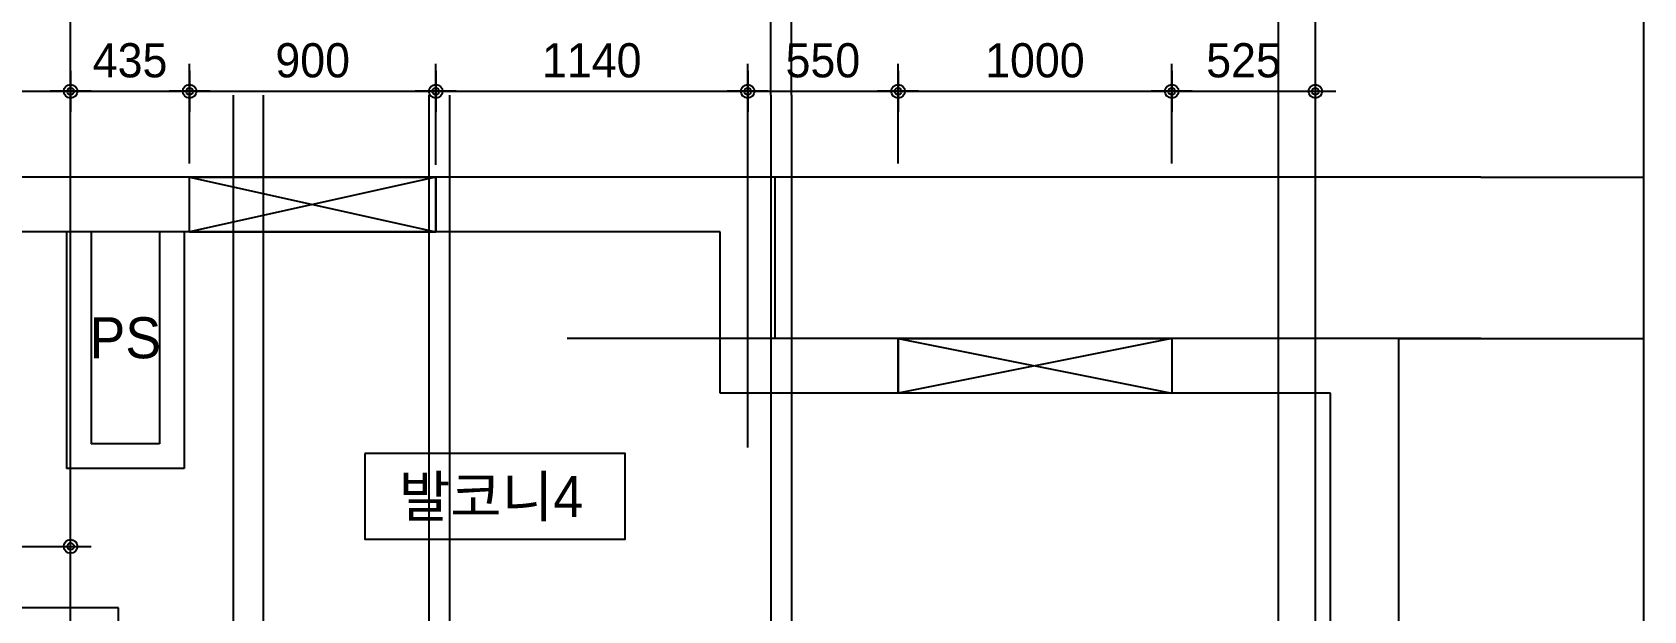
# Model space of a CAD drawing. Header units: millimetres. Extents: x 0 to 92204, y -190080 to 23760.
# Drawn here: x 28475 to 34366, y -113657 to -111541 of the extents above; entities that cross this region are included whole.
import ezdxf
from ezdxf.enums import TextEntityAlignment as Align

# ---------------------------------------------------------------- set-up
doc = ezdxf.new("R2010")
doc.units = ezdxf.units.MM
doc.header["$LTSCALE"] = 100
doc.linetypes.add('AUDIT_D_220706163347-0', pattern=[0])
doc.linetypes.add('CEN', pattern=[62, 60, -1, 0, -1])
doc.layers.get('defpoints').update_dxf_attribs({"color": 139})
for name, color, linetype in [('AA-XXXX-DIMS', 7, 'Continuous'), ('CEN_CON', 1, 'CEN'), ('CEN_WALL', 12, 'CEN'), ('CONC', 2, 'Continuous'), ('DIM', 7, 'AUDIT_D_220706163347-0'), ('ELE3_CON', 7, 'Continuous'), ('MC', 135, 'Continuous'), ('ROM', 7, 'AUDIT_D_220706163347-0'), ('WAL', 3, 'Continuous'), ('실명', 3, 'AUDIT_D_220706163347-0'), ('실명박스', 7, 'AUDIT_D_220706163347-0'), ('창호-open', 4, 'Continuous')]:
    doc.layers.add(name, color=color, linetype=linetype)
doc.layers.add('AA-XXXX-MC', color=153, linetype='AUDIT_D_220706163347-0', plot=False)
doc.styles.add('HAUD01', font='Dotum.ttf')
doc.styles.add('돋움', font='Dotum.ttf')
doc.dimstyles.new('내부100', dxfattribs={"dimscale": 50, "dimtxt": 2.5, "dimasz": 1, "dimexe": 2, "dimexo": 1, "dimgap": 1, "dimtad": 1, "dimdec": 0, "dimzin": 0, "dimdsep": 46, "dimtxsty": '돋움', "dimblk1": 'DIMDOT', "dimblk2": 'DIMDOT', "dimsah": 1, "dimcen": 0.09, "dimdle": 2, "dimclrd": 7, "dimclre": 7, "dimclrt": 3, "dimadec": 0, "dimazin": 0, "dimtfac": 1, "dimtdec": 0, "dimtix": 1, "dimtmove": 2, "dimatfit": 3, "dimldrblk": 'DIMDOT', "dimfxl": 1, "dimtolj": 1, "dimtzin": 0, "dimarcsym": 0})

# ---------------------------------------------------------------- blocks, each defined once
blk = doc.blocks.new('U-121A(기본)', base_point=(-97042.6, -98978.4))
at = {"layer": 'CEN_CON'}
for p, q in [((-100887.6, -99278.4), (-100887.6, -88643.4)), ((-99117.6, -89931.6), (-99117.6, -88643.4)), ((-97042.6, -99278.4), (-97042.6, -88643.4)), ((-96437.6, -88943.4), (-106352.6, -88943.4)), ((-96437.6, -89533.4), (-99776.9, -89533.4))]:
    blk.add_line(p, q, dxfattribs=at)
at = {"layer": 'CEN_WALL'}
for p, q in [((-101592.6, -91438.4), (-101592.6, -88643.4)), ((-100282.6, -88643.4), (-100282.6, -92348.4)), ((-99032.6, -88643.4), (-99032.6, -93898.4))]:
    blk.add_line(p, q, dxfattribs=at)
at = {"layer": 'CONC'}
for p, q in [((-101157.6, -88943.4), (-102797.6, -88943.4)), ((-101157.6, -89143.4), (-101157.6, -88943.4)), ((-99017.6, -88943.4), (-100257.6, -88943.4)), ((-100257.6, -89143.4), (-100257.6, -88943.4)), ((-99017.6, -89533.4), (-99017.6, -88943.4)), ((-101157.6, -89143.4), (-102797.6, -89143.4)), ((-99217.6, -89143.4), (-100257.6, -89143.4)), ((-99217.6, -89733.4), (-99217.6, -89143.4)), ((-98567.6, -89533.4), (-99017.6, -89533.4)), ((-98567.6, -89533.4), (-98567.6, -89733.4)), ((-96737.6, -89533.4), (-97567.6, -89533.4)), ((-97567.6, -89533.4), (-97567.6, -89733.4)), ((-96737.6, -92628.4), (-96737.6, -89533.4)), ((-98567.6, -89733.4), (-99217.6, -89733.4)), ((-96987.6, -89733.4), (-97567.6, -89733.4)), ((-96987.6, -92628.4), (-96987.6, -89733.4))]:
    blk.add_line(p, q, dxfattribs=at)
at = {"layer": 'ELE3_CON'}
for p, q in [((-101157.6, -88943.4), (-100257.6, -88943.4)), ((-101157.6, -89143.4), (-100257.6, -89143.4)), ((-97567.6, -89533.4), (-98567.6, -89533.4)), ((-97567.6, -89733.4), (-98567.6, -89733.4))]:
    blk.add_line(p, q, dxfattribs=at)
at = {"layer": 'MC'}
for p, q in [((-100997.6, -99278.4), (-100997.6, -88643.4)), ((-100207.6, -88643.4), (-100207.6, -92348.4)), ((-98957.6, -88643.4), (-98957.6, -93898.4)), ((-97177.6, -99278.4), (-97177.6, -88643.4))]:
    blk.add_line(p, q, dxfattribs=at)
at = {"layer": 'WAL'}
for p, q in [((-101607.6, -89143.4), (-101607.6, -90008.4)), ((-101517.6, -89143.4), (-101517.6, -89918.4)), ((-101267.6, -89143.4), (-101267.6, -89918.4)), ((-101177.6, -89143.4), (-101177.6, -90008.4)), ((-101267.6, -89918.4), (-101517.6, -89918.4)), ((-101177.6, -90008.4), (-101607.6, -90008.4)), ((-101417.6, -90518.4), (-102797.6, -90518.4)), ((-101417.6, -90948.4), (-101417.6, -90518.4))]:
    blk.add_line(p, q, dxfattribs=at)
blk = doc.blocks.new('DIMDOT')
at = {"layer": 'AA-XXXX-DIMS'}
for p, q in [((0, -1.5), (0, 1.5)), ((-1.5, 0), (1.5, 0))]:
    blk.add_line(p, q, dxfattribs=at)
for radius in [0.5, 0.25]:
    blk.add_circle((0, 0), radius, dxfattribs=at)
blk = doc.blocks.new('*D1185')
at = {"layer": 'defpoints', "color": 0, "transparency": 16777216}
for p in [(28615.6, -111757.4), (27410.6, -112070.9), (28615.6, -112070.9)]:
    blk.add_point(p, dxfattribs=at)
at = {"layer": 'DIM', "color": 7, "lineweight": -2, "transparency": 16777216}
for p, q in [((27410.6, -112020.9), (27410.6, -111657.4)), ((28615.6, -112020.9), (28615.6, -111657.4)), ((27460.6, -111757.4), (28565.6, -111757.4))]:
    blk.add_line(p, q, dxfattribs=at)
at = {"layer": 'DIM', "color": 7, "lineweight": -2, "transparency": 16777216, "xscale": 50, "yscale": 50, "zscale": 50, "rotation": 180}
blk.add_blockref('DIMDOT', (27410.6, -111757.4), dxfattribs=at)
at = {"layer": 'DIM', "color": 7, "lineweight": -2, "transparency": 16777216, "xscale": 50, "yscale": 50, "zscale": 50}
blk.add_blockref('DIMDOT', (28615.6, -111757.4), dxfattribs=at)
at = {"layer": 'DIM', "color": 3, "transparency": 16777216, "insert": (28013.1, -111644.8), "char_height": 125, "attachment_point": 5, "style": '돋움'}
blk.add_mtext('\\A1;1205', dxfattribs=at)
blk = doc.blocks.new('*D1186')
at = {"layer": 'defpoints', "color": 0, "transparency": 16777216}
for p in [(29050.6, -111757.4), (28615.6, -112070.9), (29050.6, -112070.9)]:
    blk.add_point(p, dxfattribs=at)
at = {"layer": 'DIM', "color": 7, "lineweight": -2, "transparency": 16777216}
for p, q in [((28615.6, -112020.9), (28615.6, -111657.4)), ((29050.6, -112020.9), (29050.6, -111657.4)), ((28665.6, -111757.4), (29000.6, -111757.4))]:
    blk.add_line(p, q, dxfattribs=at)
at = {"layer": 'DIM', "color": 7, "lineweight": -2, "transparency": 16777216, "xscale": 50, "yscale": 50, "zscale": 50, "rotation": 180}
blk.add_blockref('DIMDOT', (28615.6, -111757.4), dxfattribs=at)
at = {"layer": 'DIM', "color": 7, "lineweight": -2, "transparency": 16777216, "xscale": 50, "yscale": 50, "zscale": 50}
blk.add_blockref('DIMDOT', (29050.6, -111757.4), dxfattribs=at)
at = {"layer": 'DIM', "color": 3, "transparency": 16777216, "insert": (28833.1, -111644.8), "char_height": 125, "attachment_point": 5, "style": '돋움'}
blk.add_mtext('\\A1;435', dxfattribs=at)
blk = doc.blocks.new('*D1187')
at = {"layer": 'defpoints', "color": 0, "transparency": 16777216}
for p in [(29950.6, -111757.4), (29050.6, -112070.9), (29950.6, -112076.4)]:
    blk.add_point(p, dxfattribs=at)
at = {"layer": 'DIM', "color": 7, "lineweight": -2, "transparency": 16777216}
for p, q in [((29050.6, -112020.9), (29050.6, -111657.4)), ((29950.6, -112026.4), (29950.6, -111657.4)), ((29100.6, -111757.4), (29900.6, -111757.4))]:
    blk.add_line(p, q, dxfattribs=at)
at = {"layer": 'DIM', "color": 7, "lineweight": -2, "transparency": 16777216, "xscale": 50, "yscale": 50, "zscale": 50, "rotation": 180}
blk.add_blockref('DIMDOT', (29050.6, -111757.4), dxfattribs=at)
at = {"layer": 'DIM', "color": 7, "lineweight": -2, "transparency": 16777216, "xscale": 50, "yscale": 50, "zscale": 50}
blk.add_blockref('DIMDOT', (29950.6, -111757.4), dxfattribs=at)
at = {"layer": 'DIM', "color": 3, "transparency": 16777216, "insert": (29500.6, -111644.8), "char_height": 125, "attachment_point": 5, "style": '돋움'}
blk.add_mtext('\\A1;900', dxfattribs=at)
blk = doc.blocks.new('*D1188')
at = {"layer": 'defpoints', "color": 0, "transparency": 16777216}
for p in [(31090.6, -111757.4), (29950.6, -112076.4), (31090.6, -112070.9)]:
    blk.add_point(p, dxfattribs=at)
at = {"layer": 'DIM', "color": 7, "lineweight": -2, "transparency": 16777216}
for p, q in [((29950.6, -112026.4), (29950.6, -111657.4)), ((31090.6, -112020.9), (31090.6, -111657.4)), ((30000.6, -111757.4), (31040.6, -111757.4))]:
    blk.add_line(p, q, dxfattribs=at)
at = {"layer": 'DIM', "color": 7, "lineweight": -2, "transparency": 16777216, "xscale": 50, "yscale": 50, "zscale": 50, "rotation": 180}
blk.add_blockref('DIMDOT', (29950.6, -111757.4), dxfattribs=at)
at = {"layer": 'DIM', "color": 7, "lineweight": -2, "transparency": 16777216, "xscale": 50, "yscale": 50, "zscale": 50}
blk.add_blockref('DIMDOT', (31090.6, -111757.4), dxfattribs=at)
at = {"layer": 'DIM', "color": 3, "transparency": 16777216, "insert": (30520.6, -111644.8), "char_height": 125, "attachment_point": 5, "style": '돋움'}
blk.add_mtext('\\A1;1140', dxfattribs=at)
blk = doc.blocks.new('*D1189')
at = {"layer": 'defpoints', "color": 0, "transparency": 16777216}
for p in [(31640.6, -111757.4), (31090.6, -112070.9), (31640.6, -112070.9)]:
    blk.add_point(p, dxfattribs=at)
at = {"layer": 'DIM', "color": 7, "lineweight": -2, "transparency": 16777216}
for p, q in [((31090.6, -112020.9), (31090.6, -111657.4)), ((31640.6, -112020.9), (31640.6, -111657.4)), ((31140.6, -111757.4), (31590.6, -111757.4))]:
    blk.add_line(p, q, dxfattribs=at)
at = {"layer": 'DIM', "color": 7, "lineweight": -2, "transparency": 16777216, "xscale": 50, "yscale": 50, "zscale": 50, "rotation": 180}
blk.add_blockref('DIMDOT', (31090.6, -111757.4), dxfattribs=at)
at = {"layer": 'DIM', "color": 7, "lineweight": -2, "transparency": 16777216, "xscale": 50, "yscale": 50, "zscale": 50}
blk.add_blockref('DIMDOT', (31640.6, -111757.4), dxfattribs=at)
at = {"layer": 'DIM', "color": 3, "transparency": 16777216, "insert": (31365.6, -111644.8), "char_height": 125, "attachment_point": 5, "style": '돋움'}
blk.add_mtext('\\A1;550', dxfattribs=at)
blk = doc.blocks.new('*D1190')
at = {"layer": 'defpoints', "color": 0, "transparency": 16777216}
for p in [(32640.6, -111757.4), (31640.6, -112070.9), (32640.6, -112070.9)]:
    blk.add_point(p, dxfattribs=at)
at = {"layer": 'DIM', "color": 7, "lineweight": -2, "transparency": 16777216}
for p, q in [((31640.6, -112020.9), (31640.6, -111657.4)), ((32640.6, -112020.9), (32640.6, -111657.4)), ((31690.6, -111757.4), (32590.6, -111757.4))]:
    blk.add_line(p, q, dxfattribs=at)
at = {"layer": 'DIM', "color": 7, "lineweight": -2, "transparency": 16777216, "xscale": 50, "yscale": 50, "zscale": 50, "rotation": 180}
blk.add_blockref('DIMDOT', (31640.6, -111757.4), dxfattribs=at)
at = {"layer": 'DIM', "color": 7, "lineweight": -2, "transparency": 16777216, "xscale": 50, "yscale": 50, "zscale": 50}
blk.add_blockref('DIMDOT', (32640.6, -111757.4), dxfattribs=at)
at = {"layer": 'DIM', "color": 3, "transparency": 16777216, "insert": (32140.6, -111644.8), "char_height": 125, "attachment_point": 5, "style": '돋움'}
blk.add_mtext('\\A1;1000', dxfattribs=at)
blk = doc.blocks.new('*D1191')
at = {"layer": 'defpoints', "color": 0, "transparency": 16777216}
for p in [(33165.6, -111757.4), (32640.6, -112070.9), (33165.6, -112070.9)]:
    blk.add_point(p, dxfattribs=at)
at = {"layer": 'DIM', "color": 7, "lineweight": -2, "transparency": 16777216}
for p, q in [((32640.6, -112020.9), (32640.6, -111657.4)), ((33165.6, -112020.9), (33165.6, -111657.4)), ((32690.6, -111757.4), (33115.6, -111757.4))]:
    blk.add_line(p, q, dxfattribs=at)
at = {"layer": 'DIM', "color": 7, "lineweight": -2, "transparency": 16777216, "xscale": 50, "yscale": 50, "zscale": 50, "rotation": 180}
blk.add_blockref('DIMDOT', (32640.6, -111757.4), dxfattribs=at)
at = {"layer": 'DIM', "color": 7, "lineweight": -2, "transparency": 16777216, "xscale": 50, "yscale": 50, "zscale": 50}
blk.add_blockref('DIMDOT', (33165.6, -111757.4), dxfattribs=at)
at = {"layer": 'DIM', "color": 3, "transparency": 16777216, "insert": (32903.1, -111644.8), "char_height": 125, "attachment_point": 5, "style": '돋움'}
blk.add_mtext('\\A1;525', dxfattribs=at)
blk = doc.blocks.new('*D1194')
at = {"layer": 'defpoints', "color": 0, "transparency": 16777216}
for p in [(28615.6, -113421.5), (27410.6, -113645.9), (28615.6, -113645.9)]:
    blk.add_point(p, dxfattribs=at)
at = {"layer": 'DIM', "color": 7, "lineweight": -2, "transparency": 16777216}
for p, q in [((27410.6, -113595.9), (27410.6, -113321.5)), ((28615.6, -113595.9), (28615.6, -113321.5)), ((27460.6, -113421.5), (28565.6, -113421.5))]:
    blk.add_line(p, q, dxfattribs=at)
at = {"layer": 'DIM', "color": 7, "lineweight": -2, "transparency": 16777216, "xscale": 50, "yscale": 50, "zscale": 50, "rotation": 180}
blk.add_blockref('DIMDOT', (27410.6, -113421.5), dxfattribs=at)
at = {"layer": 'DIM', "color": 7, "lineweight": -2, "transparency": 16777216, "xscale": 50, "yscale": 50, "zscale": 50}
blk.add_blockref('DIMDOT', (28615.6, -113421.5), dxfattribs=at)
at = {"layer": 'DIM', "color": 3, "transparency": 16777216, "insert": (28013.1, -113309), "char_height": 125, "attachment_point": 5, "style": '돋움'}
blk.add_mtext('\\A1;1205', dxfattribs=at)

msp = doc.modelspace()

# ---------------------------------------------------------------- linework, layer by layer
at = {"layer": 'AA-XXXX-MC'}
for p, q in [((31250.6, -111770.9), (31250.6, -109030.9)), ((33030.6, -111770.9), (33030.6, -109030.9))]:
    msp.add_line(p, q, dxfattribs=at)
at = {"layer": 'CEN_CON'}
for p, q in [((28615.6, -111770.9), (28615.6, -109030.9)), ((31175.6, -111770.9), (31175.6, -109030.9)), ((33165.6, -111770.9), (33165.6, -109030.9)), ((33770.6, -112070.9), (34366.1, -112070.9)), ((33470.6, -112660.9), (34366.1, -112660.9))]:
    msp.add_line(p, q, dxfattribs=at)
at = {"layer": 'defpoints'}
msp.add_lwpolyline([(34366.1, -109030.9), (4500.6, -109030.9), (4500.6, -122405.9), (34366.1, -122405.9)], close=True, dxfattribs=at)
at = {"layer": '실명박스'}
msp.add_lwpolyline([(29690.7, -113081.8), (29690.7, -113394.3), (30643.2, -113394.3), (30643.2, -113081.8)], close=True, dxfattribs=at)
at = {"layer": '창호-open'}
for p, q in [((29950.6, -112070.9), (29050.6, -112270.9)), ((29050.6, -112070.9), (29950.6, -112270.9)), ((32640.6, -112660.9), (31640.6, -112860.9)), ((31640.6, -112660.9), (32640.6, -112860.9))]:
    msp.add_line(p, q, dxfattribs=at)
for points in [[(29050.6, -112070.9), (29950.6, -112070.9), (29950.6, -112270.9), (29050.6, -112270.9)], [(31640.6, -112660.9), (32640.6, -112660.9), (32640.6, -112860.9), (31640.6, -112860.9)]]:
    msp.add_lwpolyline(points, close=True, dxfattribs=at)

# ---------------------------------------------------------------- block references
msp.add_blockref('U-121A(기본)', (33165.6, -122105.9))

# ---------------------------------------------------------------- texts
at = {"layer": 'ROM', "color": 3, "style": 'HAUD01'}
msp.add_text('PS', height=150, dxfattribs=at).set_placement((28815.6, -112658.4), align=Align.MIDDLE)
at = {"layer": '실명', "style": 'HAUD01'}
msp.add_text('발코니4', height=150, dxfattribs=at).set_placement((30152.3, -113237), align=Align.MIDDLE)

# ---------------------------------------------------------------- dimensions: what is measured, and where the dimension line sits
at = {"layer": 'DIM'}
for base, p1, p2, picture, middle in [((28615.6, -111757.4), (27410.6, -112070.9), (28615.6, -112070.9), '*D1185', (28013.1, -111644.8)), ((29050.6, -111757.4), (28615.6, -112070.9), (29050.6, -112070.9), '*D1186', (28833.1, -111644.8)), ((29950.6, -111757.4), (29050.6, -112070.9), (29950.6, -112076.4), '*D1187', (29500.6, -111644.8)), ((31090.6, -111757.4), (29950.6, -112076.4), (31090.6, -112070.9), '*D1188', (30520.6, -111644.8)), ((31640.6, -111757.4), (31090.6, -112070.9), (31640.6, -112070.9), '*D1189', (31365.6, -111644.8)), ((32640.6, -111757.4), (31640.6, -112070.9), (32640.6, -112070.9), '*D1190', (32140.6, -111644.8)), ((33165.6, -111757.4), (32640.6, -112070.9), (33165.6, -112070.9), '*D1191', (32903.1, -111644.8)), ((28615.6, -113421.5), (27410.6, -113645.9), (28615.6, -113645.9), '*D1194', (28013.1, -113309))]:
    dim = msp.add_linear_dim(base=base, p1=p1, p2=p2, dimstyle='내부100', override={"dimscale": 50}, dxfattribs=at)
    dim.commit()
    dim.dimension.update_dxf_attribs({"geometry": picture, "text_midpoint": middle})

doc.saveas('drawing.dxf')
